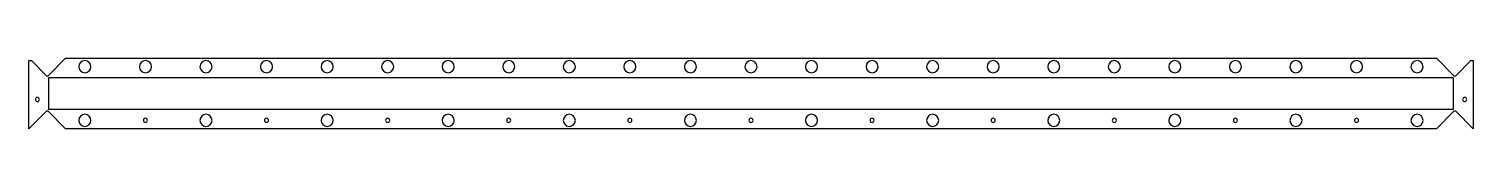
# Model space of a CAD drawing. Header units: millimetres. Extents: x -30 to 1162, y 0 to 59.
import ezdxf

# ---------------------------------------------------------------- set-up
doc = ezdxf.new("R2010")
doc.units = ezdxf.units.MM

msp = doc.modelspace()

# ---------------------------------------------------------------- linework, layer by layer
at = {"layer": 'BEND_EXTENT'}
msp.add_lwpolyline([(-14.1, 16.3), (1145.9, 16.3), (1145.9, 42.3), (-14.1, 42.3)], close=True, dxfattribs=at)
at = {"layer": 'INTERIOR_PROFILES', "extrusion": (0, 0, -1)}
for centre, radius in [((-15.9, 51.5), 5), ((-65.9, 51.5), 5), ((-115.9, 51.5), 5), ((-165.9, 51.5), 5), ((-215.9, 51.5), 5), ((-265.9, 51.5), 5), ((-315.9, 51.5), 5), ((-365.9, 51.5), 5), ((-415.9, 51.5), 5), ((-465.9, 51.5), 5), ((-515.9, 51.5), 5), ((-565.9, 51.5), 5), ((-615.9, 51.5), 5), ((-665.9, 51.5), 5), ((-715.9, 51.5), 5), ((-765.9, 51.5), 5), ((-815.9, 51.5), 5), ((-865.9, 51.5), 5), ((-915.9, 51.5), 5), ((-965.9, 51.5), 5), ((-1015.9, 51.5), 5), ((-1065.9, 51.5), 5), ((-1115.9, 51.5), 5), ((23.3, 24.3), 1.7), ((-1155.2, 24.3), 1.7), ((-15.9, 7), 5), ((-115.9, 7), 5), ((-215.9, 7), 5), ((-315.9, 7), 5), ((-415.9, 7), 5), ((-515.9, 7), 5), ((-615.9, 7), 5), ((-715.9, 7), 5), ((-815.9, 7), 5), ((-915.9, 7), 5), ((-1015.9, 7), 5), ((-1115.9, 7), 5), ((-65.9, 7), 1.7), ((-165.9, 7), 1.7), ((-265.9, 7), 1.7), ((-365.9, 7), 1.7), ((-465.9, 7), 1.7), ((-565.9, 7), 1.7), ((-665.9, 7), 1.7), ((-765.9, 7), 1.7), ((-865.9, 7), 1.7), ((-965.9, 7), 1.7), ((-1065.9, 7), 1.7)]:
    msp.add_circle(centre, radius, dxfattribs=at)
at = {"layer": 'OUTER_PROFILES'}
msp.add_lwpolyline([(-15.9, 44, 0.414214), (-14.5, 44), (0, 58.5), (1131.9, 58.5), (1146.4, 44, 0.414214), (1147.8, 44), (1160.2, 56.5), (1162.2, 56.5), (1162.2, 0.1), (1147.8, 14.5, 0.414214), (1146.4, 14.5), (1131.9, 0), (0, 0), (-14.5, 14.5, 0.414214), (-15.9, 14.5), (-30.3, 0.1), (-30.3, 56.5), (-28.3, 56.5)], format="xyb", close=True, dxfattribs=at)

doc.saveas('drawing.dxf')
